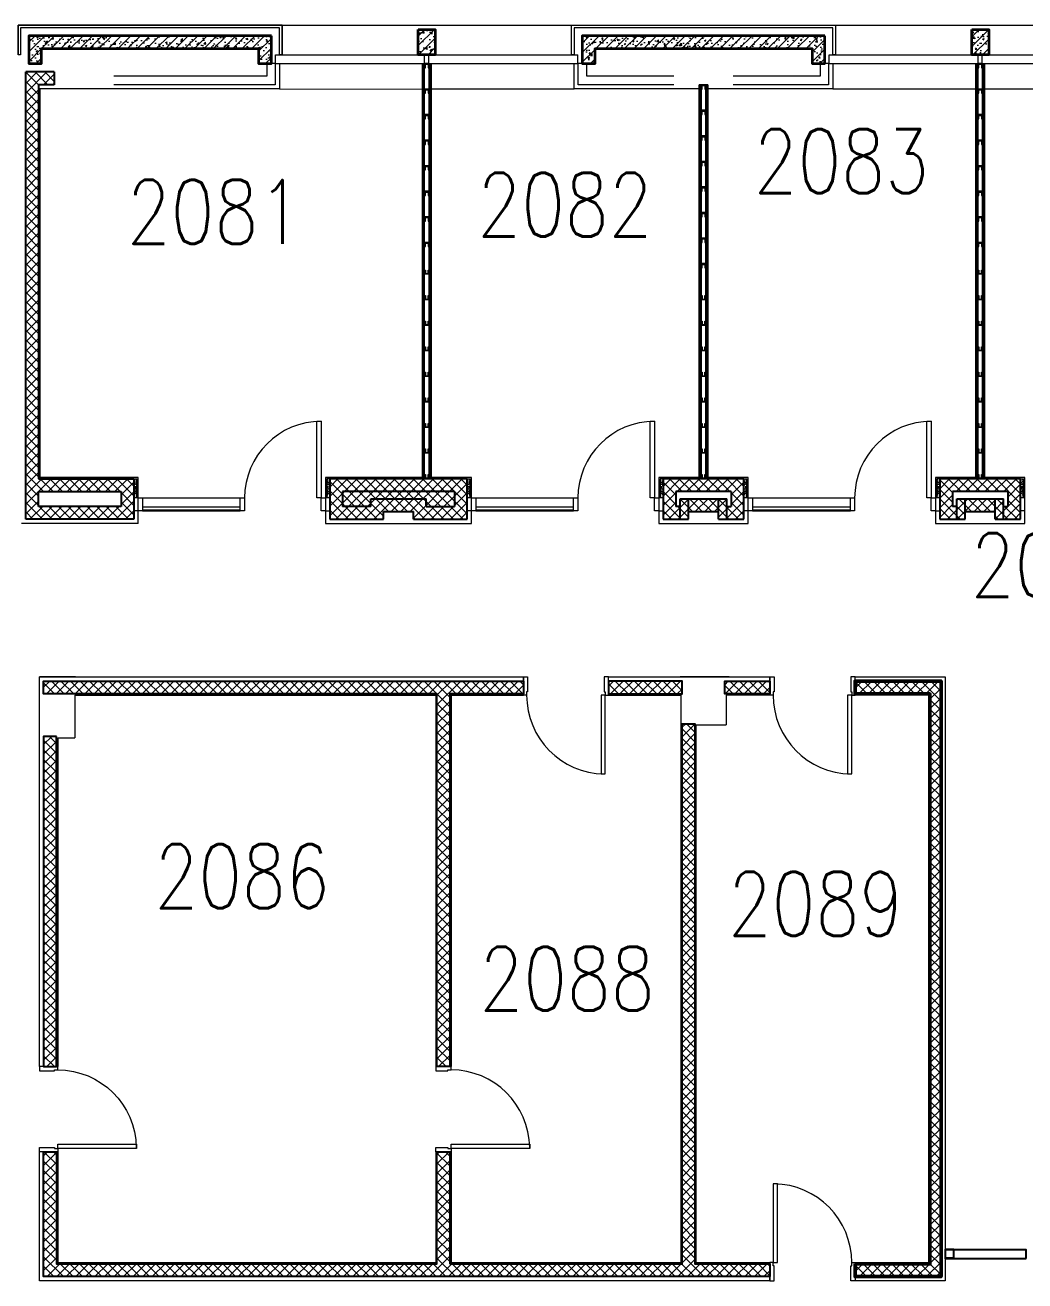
# Model space of a CAD drawing. Header units: inches. Extents: x 342932 to 557958, y 80625 to 242727.
# Drawn here: x 497415 to 509157, y 225387 to 240127 of the extents above; entities that cross this region are included whole.
import ezdxf
from ezdxf.enums import TextEntityAlignment as Align

# ---------------------------------------------------------------- set-up
doc = ezdxf.new("R2010")
doc.units = ezdxf.units.IN
doc.header["$MEASUREMENT"] = 0
for name, color, linetype, lineweight in [('0-Cubicles', 8, 'Continuous', 25), ('First Floor$0$A-G250-G-Walls-Low-Level', 251, 'Continuous', 15), ('First Floor$0$A-G250-G-Walls-Precast-Concrete', 251, 'Continuous', 35), ('First Floor$0$A-G250-M-Walls-Blockwork', 7, 'Continuous', 25), ('First Floor$0$A-G250-M-Walls-Plasterboard-Partition', 7, 'Continuous', 9), ('First Floor$0$A-G252-H-Internal-Walls', 251, 'Continuous', 9), ('First Floor$0$A-G262-H-Precast-Panel', 251, 'Continuous', 5), ('First Floor$0$A-G312-M-Wall-Cladding-Panel', 7, 'Continuous', 9), ('First Floor$0$A-G312-M-Wall-Finish-Plaster', 7, 'Continuous', 15), ('First Floor$0$A-G321-M-Window', 251, 'Continuous', 9), ('First Floor$0$A-G322-M-Door', 251, 'Continuous', 15), ('First Floor$0$Z-Z001-S-Room-Name-Identification-250', 7, 'Continuous', 15)]:
    doc.layers.add(name, color=color, linetype=linetype, lineweight=lineweight)
doc.styles.add('First Floor$0$Tag-RomanS', font='romans.shx', dxfattribs={"width": 0.8})
pattern_1 = [(45, (361382.11, 239676.52), (-56.1266, 56.1266), [])]
pattern_2 = [(50, (361382.11, 239676.52), (182.18467, -15.93909), [19.05, -209.55]), (355, (361382.11, 239676.52), (-35.24283, 191.05664), [15.24, -167.64]), (100.451, (361397.3, 239675.2), (146.9425, 175.11669), [16.19, -178.09]), (46.1842, (361382.11, 239727.32), (271.07904, -42.04233), [28.575, -314.325]), (96.6356, (361404.7, 239723.82), (237.40423, 247.42556), [24.285, -267.135]), (351.184, (361382.1, 239727.32), (237.4046, 247.4251), [22.86, -251.46]), (21, (361407.51, 239714.62), (151.61488, -102.26552), [19.05, -209.55]), (326, (361407.51, 239714.62), (61.80203, 184.18797), [15.24, -167.64]), (71.4514, (361420.15, 239706.1), (213.4165, 81.92286), [16.19, -178.09]), (37.5, (361382.114, 239676.52), (3.088603, 84.55504), [0, -165.608, 0, -170.18, 0, -168.275]), (7.5, (361382.11, 239676.52), (66.81966, 100.180575), [0, -97.028, 0, -161.798, 0, -64.135]), (327.5, (361325.47, 239676.52), (135.590595, -5.728744), [0, -63.5, 0, -198.12, 0, -262.89]), (317.5, (361300.07, 239676.52), (148.12918, 25.42649), [0, -82.55, 0, -131.572, 0, -186.69])]
pattern_3 = [(45, (361382.11, 239676.52), (-56.1266, 56.1266), []), (135, (361382.11, 239676.52), (-56.1266, -56.1266), [])]

# ---------------------------------------------------------------- blocks, each defined once
blk = doc.blocks.new('First Floor$0$Door1-faculty offices-2200')
at = {"layer": 'First Floor$0$A-G321-M-Window'}
blk.add_lwpolyline([(50, -65), (1200, -65), (1200, -35), (50, -35)], close=True, dxfattribs=at)
at = {"layer": 'First Floor$0$A-G322-M-Door'}
for p, q in [((50, 75), (1200, 75)), ((50, -75), (1200, -75))]:
    blk.add_line(p, q, dxfattribs=at)
for points in [[(2100, 975), (2150, 975), (2150, 75), (2100, 75)], [(50, 75), (50, -75), (0, -75), (0, 75)], [(1250, 75), (1250, -75), (1200, -75), (1200, 75)], [(2200, 75), (2200, -75), (2150, -75), (2150, 75)]]:
    blk.add_lwpolyline(points, close=True, dxfattribs=at)
blk.add_arc((2150, 75), 900, 90, 180, dxfattribs=at)
blk = doc.blocks.new('First Floor$0$Precast 1')
at = {"layer": 'First Floor$0$A-G262-H-Precast-Panel'}
h = blk.add_hatch(dxfattribs=at)
h.set_pattern_fill('AR-CONC', color=256, style=0)
h.set_pattern_definition([(50, (-134235.87, -913.52), (182.18467, -15.93909), [19.05, -209.55]), (355, (-134235.87, -913.52), (-35.24283, 191.05664), [15.24, -167.64]), (100.451, (-134220.69, -914.85), (146.9425, 175.11669), [16.19, -178.09]), (46.1842, (-134235.87, -862.72), (271.07904, -42.04233), [28.575, -314.325]), (96.6356, (-134213.28, -866.23), (237.40423, 247.42556), [24.285, -267.135]), (351.184, (-134235.87, -862.72), (237.4046, 247.4251), [22.86, -251.46]), (21, (-134210.47, -875.42), (151.61488, -102.26552), [19.05, -209.55]), (326, (-134210.47, -875.42), (61.80203, 184.18797), [15.24, -167.64]), (71.4514, (-134197.84, -883.94), (213.4165, 81.92286), [16.19, -178.09]), (37.5, (-134235.87, -913.52), (3.088603, 84.55504), [0, -165.608, 0, -170.18, 0, -168.275]), (7.5, (-134235.87, -913.52), (66.81966, 100.180575), [0, -97.028, 0, -161.798, 0, -64.135]), (327.5, (-134292.51, -913.52), (135.590595, -5.728744), [0, -63.5, 0, -198.12, 0, -262.89]), (317.5, (-134317.91, -913.52), (148.12918, 25.42649), [0, -82.55, 0, -131.572, 0, -186.69])])
h.paths.add_polyline_path([(114, 168), (-86, 168), (-86, -132), (114, -132)])
h = blk.add_hatch(dxfattribs=at)
h.set_pattern_fill('ANSI31', color=256, scale=25, style=0)
h.set_pattern_definition([(45, (-134235.87, -913.52), (-56.1266, 56.1266), [])])
h.paths.add_polyline_path([(114, 168), (-86, 168), (-86, -132), (114, -132)])
at = {"layer": 'First Floor$0$A-G250-G-Walls-Precast-Concrete', "elevation": 0}
blk.add_lwpolyline([(-86, 168), (114, 168), (114, -132), (-86, -132)], close=True, dxfattribs=at)
blk = doc.blocks.new('First Floor$0$Part Frame8')
for p, q in [((0, 100, 0), (4875, 100, 0)), ((0, 100, 0), (0, 0)), ((0, 87), (4875, 87)), ((0, 75), (4875, 75)), ((4875, 25), (0, 25)), ((4875, 12), (0, 12)), ((4875, 0, 0), (0, 0)), ((4875, 100, 0), (4875, 0, 0)), ((4875, 100, 0), (4875, 0))]:
    blk.add_line(p, q)
for points in [[(0, 25), (0, 75), (50, 75), (50, 65), (10, 65), (10, 35), (50, 35), (50, 25)], [(300, 25), (300, 75), (350, 75), (350, 65), (310, 65), (310, 35), (350, 35), (350, 25)], [(600, 25), (600, 75), (650, 75), (650, 65), (610, 65), (610, 35), (650, 35), (650, 25)], [(900, 25), (900, 75), (950, 75), (950, 65), (910, 65), (910, 35), (950, 35), (950, 25)], [(1200, 25), (1200, 75), (1250, 75), (1250, 65), (1210, 65), (1210, 35), (1250, 35), (1250, 25)], [(1500, 25), (1500, 75), (1550, 75), (1550, 65), (1510, 65), (1510, 35), (1550, 35), (1550, 25)], [(1800, 25), (1800, 75), (1850, 75), (1850, 65), (1810, 65), (1810, 35), (1850, 35), (1850, 25)], [(2100, 25), (2100, 75), (2150, 75), (2150, 65), (2110, 65), (2110, 35), (2150, 35), (2150, 25)], [(2400, 25), (2400, 75), (2450, 75), (2450, 65), (2410, 65), (2410, 35), (2450, 35), (2450, 25)], [(2775, 25), (2775, 75), (2725, 75), (2725, 65), (2765, 65), (2765, 35), (2725, 35), (2725, 25)], [(3075, 25), (3075, 75), (3025, 75), (3025, 65), (3065, 65), (3065, 35), (3025, 35), (3025, 25)], [(3375, 25), (3375, 75), (3325, 75), (3325, 65), (3365, 65), (3365, 35), (3325, 35), (3325, 25)], [(3675, 25), (3675, 75), (3625, 75), (3625, 65), (3665, 65), (3665, 35), (3625, 35), (3625, 25)], [(3975, 25), (3975, 75), (3925, 75), (3925, 65), (3965, 65), (3965, 35), (3925, 35), (3925, 25)], [(4275, 25), (4275, 75), (4225, 75), (4225, 65), (4265, 65), (4265, 35), (4225, 35), (4225, 25)], [(4575, 25), (4575, 75), (4525, 75), (4525, 65), (4565, 65), (4565, 35), (4525, 35), (4525, 25)], [(4875, 25), (4875, 75), (4825, 75), (4825, 65), (4865, 65), (4865, 35), (4825, 35), (4825, 25)]]:
    blk.add_lwpolyline(points, close=True)
blk = doc.blocks.new('First Floor$0$Part Frame9')
for p, q in [((0, 100), (4625, 100, 0)), ((0, 100), (0, 0)), ((0, 87), (4625, 87, 0)), ((0, 75), (4625, 75, 0)), ((4625, 25, 0), (0, 25)), ((4625, 12, 0), (0, 12)), ((4625, 0, 0), (0, 0)), ((4625, 0, 0), (4625, 100, 0))]:
    blk.add_line(p, q)
for points in [[(0, 25), (0, 75), (50, 75), (50, 65), (10, 65), (10, 35), (50, 35), (50, 25)], [(300, 25), (300, 75), (350, 75), (350, 65), (310, 65), (310, 35), (350, 35), (350, 25)], [(600, 25), (600, 75), (650, 75), (650, 65), (610, 65), (610, 35), (650, 35), (650, 25)], [(900, 25), (900, 75), (950, 75), (950, 65), (910, 65), (910, 35), (950, 35), (950, 25)], [(1200, 25), (1200, 75), (1250, 75), (1250, 65), (1210, 65), (1210, 35), (1250, 35), (1250, 25)], [(1500, 25), (1500, 75), (1550, 75), (1550, 65), (1510, 65), (1510, 35), (1550, 35), (1550, 25)], [(1800, 25), (1800, 75), (1850, 75), (1850, 65), (1810, 65), (1810, 35), (1850, 35), (1850, 25)], [(2100, 25), (2100, 75), (2150, 75), (2150, 65), (2110, 65), (2110, 35), (2150, 35), (2150, 25)], [(2525, 25), (2525, 75), (2475, 75), (2475, 65), (2515, 65), (2515, 35), (2475, 35), (2475, 25)], [(2825, 25), (2825, 75), (2775, 75), (2775, 65), (2815, 65), (2815, 35), (2775, 35), (2775, 25)], [(3125, 25), (3125, 75), (3075, 75), (3075, 65), (3115, 65), (3115, 35), (3075, 35), (3075, 25)], [(3425, 25), (3425, 75), (3375, 75), (3375, 65), (3415, 65), (3415, 35), (3375, 35), (3375, 25)], [(3725, 25), (3725, 75), (3675, 75), (3675, 65), (3715, 65), (3715, 35), (3675, 35), (3675, 25)], [(4025, 25), (4025, 75), (3975, 75), (3975, 65), (4015, 65), (4015, 35), (3975, 35), (3975, 25)], [(4325, 25), (4325, 75), (4275, 75), (4275, 65), (4315, 65), (4315, 35), (4275, 35), (4275, 25)], [(4625, 25), (4625, 75), (4575, 75), (4575, 65), (4615, 65), (4615, 35), (4575, 35), (4575, 25)]]:
    blk.add_lwpolyline(points, close=True)
blk = doc.blocks.new('First Floor$0$tag-roomname')
at = {"lineweight": 18, "ltscale": 0.01, "style": 'First Floor$0$Tag-RomanS', "width": 0.8}
blk.add_attdef('ROOM_NO_2', text='', height=3, dxfattribs=at).set_placement((0, 1.612), align=Align.MIDDLE_CENTER)
at = {"linetype": 'ByBlock', "lineweight": 15, "ltscale": 0.01, "style": 'First Floor$0$Tag-RomanS', "width": 0.8, "flags": 1}
for tag, p in [('ROOM_NAME_1', (0, -2.288)), ('ROOM_NAME_2', (0, -5.744))]:
    blk.add_attdef(tag, text='', height=2.5, dxfattribs=at).set_placement(p, align=Align.MIDDLE_CENTER)
blk = doc.blocks.new('First Floor$0$d1000-150a')
at = {"layer": 'First Floor$0$A-G322-M-Door', "elevation": 0}
blk.add_lwpolyline([(88, 1139), (38, 1139), (38, 215), (88, 215)], close=True, dxfattribs=at)
for points in [[(50, 177), (38, 177), (38, 215), (0, 215), (0, 0), (50, 0), (50, 177)], [(950, 177), (962, 177), (962, 215), (1000, 215), (1000, 0), (950, 0), (950, 177)]]:
    blk.add_lwpolyline(points, dxfattribs=at)
at = {"layer": 'First Floor$0$A-G322-M-Door'}
blk.add_arc((38, 215), 924, 0.0034, 89.2476, dxfattribs=at)
blk = doc.blocks.new('First Floor$0$d1000-150b')
at = {"layer": 'First Floor$0$A-G322-M-Door'}
for points in [[(142, 950), (142, 962), (180, 962), (180, 1000), (0, 1000), (0, 950), (142, 950)], [(142, 50), (142, 38), (180, 38), (180, 0), (0, 0), (0, 50), (142, 50)]]:
    blk.add_lwpolyline(points, dxfattribs=at)
blk.add_lwpolyline([(1104, 88), (1104, 38), (180, 38), (180, 88)], close=True, dxfattribs=at)
blk.add_arc((180, 38), 924, 0.7524, 89.9966, dxfattribs=at)

msp = doc.modelspace()

# ---------------------------------------------------------------- hatches: boundary and pattern name
at = {"layer": 'First Floor$0$A-G252-H-Internal-Walls'}
h = msp.add_hatch(dxfattribs=at)
h.set_pattern_fill('ANSI37', color=256, scale=25, style=0)
h.set_pattern_definition(pattern_3)
h.paths.add_polyline_path([(497572.1, 239426.5), (497757.1, 239426.5), (497757.1, 239576.5), (497422.1, 239576.5), (497422.1, 234326.5), (498692.1, 234326.5), (498692.1, 234801.5), (497572.1, 234801.5)])
h.paths.add_polyline_path([(497572.1, 234651.5), (498542.1, 234651.5), (498542.1, 234476.5), (497572.1, 234476.5)], flags=16)
h = msp.add_hatch(dxfattribs=at)
h.set_pattern_fill('AR-CONC', color=256, scale=0.3, angle=90, style=0)
h.set_pattern_definition([(140, (361382.114, 239676.52), (4.781726, 54.6554), [5.715, -62.865]), (85, (361382.114, 239676.52), (-57.316993, -10.572848), [4.572, -50.292]), (190.451, (361382.51, 239681.076), (-52.535006, 44.08275), [4.857, -53.427]), (136.1842, (361366.874, 239676.52), (12.6127, 81.323712), [8.5725, -94.2975]), (186.6356, (361367.925, 239683.3), (-74.227667, 71.22127), [7.2855, -80.1405]), (81.184, (361366.87, 239676.52), (-74.227535, 71.22138), [6.858, -75.438]), (111, (361370.684, 239684.14), (30.679656, 45.484464), [5.715, -62.865]), (56, (361370.684, 239684.14), (-55.25639, 18.540609), [4.572, -50.292]), (161.4514, (361373.24, 239687.93), (-24.576857, 64.024947), [4.857, -53.427]), (127.5, (361382.114, 239676.522), (-25.3665117, 0.926581), [0, -49.6824, 0, -51.054, 0, -50.4825]), (97.5, (361382.114, 239676.522), (-30.0541724, 20.045899), [0, -29.1084, 0, -48.5394, 0, -19.2405]), (57.5, (361382.114, 239659.53), (1.7186232, 40.6771786), [0, -19.05, 0, -59.436, 0, -78.867]), (47.5, (361382.114, 239651.91), (-7.627947, 44.438754), [0, -24.765, 0, -39.4716, 0, -56.007])])
h.paths.add_polyline_path([(498692.1, 234576.5), (498727.1, 234576.5), (498727.1, 234801.5), (498692.1, 234801.5)])
h = msp.add_hatch(dxfattribs=at)
h.set_pattern_fill('AR-CONC', color=256, scale=0.3, angle=90, style=0)
h.set_pattern_definition([(40, (638302.11, 239676.52), (-4.781726, 54.6554), [5.715, -62.865]), (95, (638302.11, 239676.52), (57.316993, -10.572848), [4.572, -50.292]), (349.549, (638301.71, 239681.076), (52.535006, 44.08275), [4.857, -53.427]), (43.8158, (638317.35, 239676.52), (-12.6127, 81.323712), [8.5725, -94.2975]), (353.3644, (638316.3, 239683.3), (74.227667, 71.22127), [7.2855, -80.1405]), (98.816, (638317.35, 239676.52), (74.227535, 71.22138), [6.858, -75.438]), (69, (638313.54, 239684.14), (-30.679656, 45.484464), [5.715, -62.865]), (124, (638313.54, 239684.14), (55.25639, 18.540609), [4.572, -50.292]), (18.5486, (638310.98, 239687.93), (24.576857, 64.024947), [4.857, -53.427]), (52.5, (638302.11, 239676.522), (25.3665117, 0.926581), [0, -49.6824, 0, -51.054, 0, -50.4825]), (82.5, (638302.11, 239676.522), (30.0541724, 20.045899), [0, -29.1084, 0, -48.5394, 0, -19.2405]), (122.5, (638302.11, 239659.53), (-1.7186232, 40.6771786), [0, -19.05, 0, -59.436, 0, -78.867]), (132.5, (638302.11, 239651.91), (7.627947, 44.438754), [0, -24.765, 0, -39.4716, 0, -56.007])])
h.paths.add_polyline_path([(500992.1, 234576.5), (500957.1, 234576.5), (500957.1, 234801.5), (500992.1, 234801.5)])
h = msp.add_hatch(dxfattribs=at)
h.set_pattern_fill('ANSI37', color=256, scale=25, style=0)
h.set_pattern_definition(pattern_3)
h.paths.add_polyline_path([(502607.1, 234801.5), (500992.1, 234801.5), (500992.1, 234326.5), (501624.6, 234326.5), (501624.6, 234416.5), (501974.6, 234416.5), (501974.6, 234326.5), (502607.1, 234326.5)])
h = msp.add_hatch(dxfattribs=at)
h.set_pattern_fill('AR-CONC', color=256, scale=0.3, angle=90, style=0)
h.set_pattern_definition([(140, (365297.114, 239676.52), (4.781726, 54.6554), [5.715, -62.865]), (85, (365297.114, 239676.52), (-57.316993, -10.572848), [4.572, -50.292]), (190.451, (365297.51, 239681.076), (-52.535006, 44.08275), [4.857, -53.427]), (136.1842, (365281.874, 239676.52), (12.6127, 81.323712), [8.5725, -94.2975]), (186.6356, (365282.925, 239683.3), (-74.227667, 71.22127), [7.2855, -80.1405]), (81.184, (365281.87, 239676.52), (-74.227535, 71.22138), [6.858, -75.438]), (111, (365285.684, 239684.14), (30.679656, 45.484464), [5.715, -62.865]), (56, (365285.684, 239684.14), (-55.25639, 18.540609), [4.572, -50.292]), (161.4514, (365288.24, 239687.93), (-24.576857, 64.024947), [4.857, -53.427]), (127.5, (365297.114, 239676.522), (-25.3665117, 0.926581), [0, -49.6824, 0, -51.054, 0, -50.4825]), (97.5, (365297.114, 239676.522), (-30.0541724, 20.045899), [0, -29.1084, 0, -48.5394, 0, -19.2405]), (57.5, (365297.114, 239659.53), (1.7186232, 40.6771786), [0, -19.05, 0, -59.436, 0, -78.867]), (47.5, (365297.114, 239651.91), (-7.627947, 44.438754), [0, -24.765, 0, -39.4716, 0, -56.007])])
h.paths.add_polyline_path([(502607.1, 234576.5), (502642.1, 234576.5), (502642.1, 234801.5), (502607.1, 234801.5)])
h = msp.add_hatch(dxfattribs=at)
h.set_pattern_fill('AR-CONC', color=256, scale=0.3, angle=90, style=0)
h.set_pattern_definition([(40, (642217.11, 239676.52), (-4.781726, 54.6554), [5.715, -62.865]), (95, (642217.11, 239676.52), (57.316993, -10.572848), [4.572, -50.292]), (349.549, (642216.71, 239681.076), (52.535006, 44.08275), [4.857, -53.427]), (43.8158, (642232.35, 239676.52), (-12.6127, 81.323712), [8.5725, -94.2975]), (353.3644, (642231.3, 239683.3), (74.227667, 71.22127), [7.2855, -80.1405]), (98.816, (642232.35, 239676.52), (74.227535, 71.22138), [6.858, -75.438]), (69, (642228.54, 239684.14), (-30.679656, 45.484464), [5.715, -62.865]), (124, (642228.54, 239684.14), (55.25639, 18.540609), [4.572, -50.292]), (18.5486, (642225.98, 239687.93), (24.576857, 64.024947), [4.857, -53.427]), (52.5, (642217.11, 239676.522), (25.3665117, 0.926581), [0, -49.6824, 0, -51.054, 0, -50.4825]), (82.5, (642217.11, 239676.522), (30.0541724, 20.045899), [0, -29.1084, 0, -48.5394, 0, -19.2405]), (122.5, (642217.11, 239659.53), (-1.7186232, 40.6771786), [0, -19.05, 0, -59.436, 0, -78.867]), (132.5, (642217.11, 239651.91), (7.627947, 44.438754), [0, -24.765, 0, -39.4716, 0, -56.007])])
h.paths.add_polyline_path([(504907.1, 234576.5), (504872.1, 234576.5), (504872.1, 234801.5), (504907.1, 234801.5)])
h = msp.add_hatch(dxfattribs=at)
h.set_pattern_fill('ANSI37', color=256, scale=25, angle=90, style=0)
h.set_pattern_definition([(135, (371127.11, 239676.52), (-56.1266, -56.1266), []), (225, (371127.11, 239676.52), (56.1266, -56.1266), [])])
h.paths.add_polyline_path([(505857.1, 234801.5), (504907.1, 234801.5), (504907.1, 234326.5), (505107.1, 234326.5), (505107.1, 234476.5), (505057.1, 234476.5), (505057.1, 234651.5), (505707.1, 234651.5), (505707.1, 234476.5), (505657.1, 234476.5), (505657.1, 234326.5), (505857.1, 234326.5)])
h.paths.add_polyline_path([(505207.1, 234566.5), (505107.1, 234566.5), (505107.1, 234326.5), (505207.1, 234326.5)], flags=17)
h.paths.add_polyline_path([(505207.1, 234566.5), (505207.1, 234416.5), (505557.1, 234416.5), (505557.1, 234566.5)], flags=17)
h.paths.add_polyline_path([(505557.1, 234326.5), (505657.1, 234326.5), (505657.1, 234566.5), (505557.1, 234566.5)], flags=17)
h = msp.add_hatch(dxfattribs=at)
h.set_pattern_fill('AR-CONC', color=256, scale=0.3, angle=90, style=0)
h.set_pattern_definition([(140, (368547.114, 239676.52), (4.781726, 54.6554), [5.715, -62.865]), (85, (368547.114, 239676.52), (-57.316993, -10.572848), [4.572, -50.292]), (190.451, (368547.51, 239681.076), (-52.535006, 44.08275), [4.857, -53.427]), (136.1842, (368531.874, 239676.52), (12.6127, 81.323712), [8.5725, -94.2975]), (186.6356, (368532.925, 239683.3), (-74.227667, 71.22127), [7.2855, -80.1405]), (81.184, (368531.87, 239676.52), (-74.227535, 71.22138), [6.858, -75.438]), (111, (368535.684, 239684.14), (30.679656, 45.484464), [5.715, -62.865]), (56, (368535.684, 239684.14), (-55.25639, 18.540609), [4.572, -50.292]), (161.4514, (368538.24, 239687.93), (-24.576857, 64.024947), [4.857, -53.427]), (127.5, (368547.114, 239676.522), (-25.3665117, 0.926581), [0, -49.6824, 0, -51.054, 0, -50.4825]), (97.5, (368547.114, 239676.522), (-30.0541724, 20.045899), [0, -29.1084, 0, -48.5394, 0, -19.2405]), (57.5, (368547.114, 239659.53), (1.7186232, 40.6771786), [0, -19.05, 0, -59.436, 0, -78.867]), (47.5, (368547.114, 239651.91), (-7.627947, 44.438754), [0, -24.765, 0, -39.4716, 0, -56.007])])
h.paths.add_polyline_path([(505857.1, 234576.5), (505892.1, 234576.5), (505892.1, 234801.5), (505857.1, 234801.5)])
h = msp.add_hatch(dxfattribs=at)
h.set_pattern_fill('AR-CONC', color=256, scale=0.3, angle=90, style=0)
h.set_pattern_definition([(40, (645470.094, 239676.52), (-4.781726, 54.6554), [5.715, -62.865]), (95, (645470.094, 239676.52), (57.316993, -10.572848), [4.572, -50.292]), (349.549, (645469.696, 239681.076), (52.535006, 44.08275), [4.857, -53.427]), (43.8158, (645485.334, 239676.52), (-12.6127, 81.323712), [8.5725, -94.2975]), (353.3644, (645484.28, 239683.3), (74.227667, 71.22127), [7.2855, -80.1405]), (98.816, (645485.33, 239676.52), (74.227535, 71.22138), [6.858, -75.438]), (69, (645481.524, 239684.14), (-30.679656, 45.484464), [5.715, -62.865]), (124, (645481.524, 239684.14), (55.25639, 18.540609), [4.572, -50.292]), (18.5486, (645478.97, 239687.93), (24.576857, 64.024947), [4.857, -53.427]), (52.5, (645470.094, 239676.522), (25.3665117, 0.926581), [0, -49.6824, 0, -51.054, 0, -50.4825]), (82.5, (645470.094, 239676.522), (30.0541724, 20.045899), [0, -29.1084, 0, -48.5394, 0, -19.2405]), (122.5, (645470.094, 239659.53), (-1.7186232, 40.6771786), [0, -19.05, 0, -59.436, 0, -78.867]), (132.5, (645470.094, 239651.91), (7.627947, 44.438754), [0, -24.765, 0, -39.4716, 0, -56.007])])
h.paths.add_polyline_path([(508160.1, 234576.5), (508125.1, 234576.5), (508125.1, 234801.5), (508160.1, 234801.5)])
h = msp.add_hatch(dxfattribs=at)
h.set_pattern_fill('ANSI37', color=256, scale=25, angle=90, style=0)
h.set_pattern_definition([(135, (361382.11, 239676.52), (-56.1266, -56.1266), []), (225, (361382.11, 239676.52), (56.1266, -56.1266), [])])
h.paths.add_polyline_path([(508157.1, 234801.5), (508157.1, 234326.5), (508357.1, 234326.5), (508357.1, 234476.5), (508307.1, 234476.5), (508307.1, 234651.5), (508957.1, 234651.5), (508957.1, 234476.5), (508907.1, 234476.5), (508907.1, 234326.5), (509107.1, 234326.5), (509107.1, 234801.5)])
h.paths.add_polyline_path([(508907.1, 234566.5), (508807.1, 234566.5), (508807.1, 234326.5), (508907.1, 234326.5)], flags=17)
h.paths.add_polyline_path([(508457.1, 234566.5), (508457.1, 234416.5), (508807.1, 234416.5), (508807.1, 234566.5)], flags=17)
h.paths.add_polyline_path([(508457.1, 234566.5), (508357.1, 234566.5), (508357.1, 234326.5), (508457.1, 234326.5)], flags=17)
h = msp.add_hatch(dxfattribs=at)
h.set_pattern_fill('AR-CONC', color=256, scale=0.3, angle=90, style=0)
h.set_pattern_definition([(140, (371794.13, 239676.52), (4.781726, 54.6554), [5.715, -62.865]), (85, (371794.13, 239676.52), (-57.316993, -10.572848), [4.572, -50.292]), (190.451, (371794.527, 239681.076), (-52.535006, 44.08275), [4.857, -53.427]), (136.1842, (371778.89, 239676.52), (12.6127, 81.323712), [8.5725, -94.2975]), (186.6356, (371779.94, 239683.3), (-74.227667, 71.22127), [7.2855, -80.1405]), (81.184, (371778.89, 239676.52), (-74.227535, 71.22138), [6.858, -75.438]), (111, (371782.7, 239684.14), (30.679656, 45.484464), [5.715, -62.865]), (56, (371782.7, 239684.14), (-55.25639, 18.540609), [4.572, -50.292]), (161.4514, (371785.255, 239687.93), (-24.576857, 64.024947), [4.857, -53.427]), (127.5, (371794.129, 239676.522), (-25.3665117, 0.926581), [0, -49.6824, 0, -51.054, 0, -50.4825]), (97.5, (371794.13, 239676.522), (-30.0541724, 20.045899), [0, -29.1084, 0, -48.5394, 0, -19.2405]), (57.5, (371794.129, 239659.53), (1.7186232, 40.6771786), [0, -19.05, 0, -59.436, 0, -78.867]), (47.5, (371794.13, 239651.91), (-7.627947, 44.438754), [0, -24.765, 0, -39.4716, 0, -56.007])])
h.paths.add_polyline_path([(509104.1, 234576.5), (509139.1, 234576.5), (509139.1, 234801.5), (509104.1, 234801.5)])
h = msp.add_hatch(dxfattribs=at)
h.set_pattern_fill('ANSI37', color=256, scale=25, style=0)
h.set_pattern_definition(pattern_3)
h.paths.add_polyline_path([(502402.1, 232276.5), (503267.1, 232276.5), (503267.1, 232426.5), (497982.1, 232426.5), (497632.1, 232426.5), (497632.1, 232276.5), (502252.1, 232276.5), (502252.1, 227901.5), (502402.1, 227901.5)])
h = msp.add_hatch(dxfattribs=at)
h.set_pattern_fill('ANSI37', color=256, scale=25, style=0)
h.set_pattern_definition(pattern_3)
h.paths.add_polyline_path([(505132.1, 232276.5), (505132.1, 232426.5), (504267.1, 232426.5), (504267.1, 232276.5)])
h = msp.add_hatch(dxfattribs=at)
h.set_pattern_fill('ANSI37', color=256, scale=25, style=0)
h.set_pattern_definition(pattern_3)
h.paths.add_polyline_path([(506162.1, 232276.5), (506162.1, 232426.5), (505632.1, 232426.5), (505632.1, 232276.5)])
h = msp.add_hatch(dxfattribs=at)
h.set_pattern_fill('ANSI37', color=256, scale=25, style=0)
h.set_pattern_definition(pattern_3)
h.paths.add_polyline_path([(508042.1, 232276.5), (508042.1, 225586.5), (507162.1, 225586.5), (507162.1, 225436.5), (508172.1, 225436.5), (508172.1, 232426.5), (507162.1, 232426.5), (507162.1, 232276.5)])
h = msp.add_hatch(dxfattribs=at)
h.set_pattern_fill('ANSI37', color=256, scale=25, style=0)
h.set_pattern_definition(pattern_3)
h.paths.add_polyline_path([(506162.1, 225436.5), (506162.1, 225586.5), (505282.1, 225586.5), (505282.1, 231926.5), (505132.1, 231926.5), (505132.1, 225586.5), (502402.1, 225586.5), (502402.1, 226901.5), (502252.1, 226901.5), (502252.1, 225586.5), (497782.1, 225586.5), (497782.1, 226901.5), (497632.1, 226901.5), (497632.1, 225436.5)])
h = msp.add_hatch(dxfattribs=at)
h.set_pattern_fill('ANSI37', color=256, scale=25, style=0)
h.set_pattern_definition(pattern_3)
h.paths.add_polyline_path([(497782.1, 231776.5), (497632.1, 231776.5), (497632.1, 227901.5), (497782.1, 227901.5)])
at = {"layer": 'First Floor$0$A-G262-H-Precast-Panel'}
h = msp.add_hatch(dxfattribs=at)
h.set_pattern_fill('ANSI31', color=256, scale=25, style=0)
h.set_pattern_definition(pattern_1)
h.paths.add_polyline_path([(500307.1, 240001.5), (497457.1, 240001.5), (497457.1, 239676.5), (497607.1, 239676.5), (497607.1, 239851.5), (500157.1, 239851.5), (500157.1, 239676.5), (500307.1, 239676.5)])
h = msp.add_hatch(dxfattribs=at)
h.set_pattern_fill('AR-CONC', color=256, style=0)
h.set_pattern_definition(pattern_2)
h.paths.add_polyline_path([(500307.1, 240001.5), (497457.1, 240001.5), (497457.1, 239676.5), (497607.1, 239676.5), (497607.1, 239851.5), (500157.1, 239851.5), (500157.1, 239676.5), (500307.1, 239676.5)])
h = msp.add_hatch(dxfattribs=at)
h.set_pattern_fill('ANSI31', color=256, scale=25, style=0)
h.set_pattern_definition(pattern_1)
h.paths.add_polyline_path([(506807.1, 240001.5), (503958.2, 240001.5), (503958.2, 239676.5), (504108.2, 239676.5), (504108.2, 239851.5), (506657.1, 239851.5), (506657.1, 239676.5), (506807.1, 239676.5)])
h = msp.add_hatch(dxfattribs=at)
h.set_pattern_fill('AR-CONC', color=256, style=0)
h.set_pattern_definition(pattern_2)
h.paths.add_polyline_path([(506807.1, 240001.5), (503958.2, 240001.5), (503958.2, 239676.5), (504108.2, 239676.5), (504108.2, 239851.5), (506657.1, 239851.5), (506657.1, 239676.5), (506807.1, 239676.5)])

# ---------------------------------------------------------------- linework, layer by layer
at = {"layer": '0-Cubicles', "elevation": 0}
for points in [[(508322.1, 225655.5), (508322.1, 225755.5), (508222.1, 225755.5), (508222.1, 225655.5)], [(509172, 225651), (509172, 225751), (508222.1, 225751), (508222.1, 225651)]]:
    msp.add_lwpolyline(points, close=True, dxfattribs=at)
at = {"layer": 'First Floor$0$A-G250-G-Walls-Low-Level'}
for p, q in [((500432.1, 240126.5), (503832.1, 240126.5)), ((506932.1, 240126.5, 0), (510332.1, 240126.5)), ((500402.1, 239376.9), (502082.1, 239376.5)), ((502182.1, 239376.9), (503862.1, 239376.9)), ((506902.1, 239376.9, 0), (508582.1, 239376.9, 0)), ((508682.1, 239376.9, 0), (510362.1, 239376.9, 0))]:
    msp.add_line(p, q, dxfattribs=at)
at = {"layer": 'First Floor$0$A-G250-G-Walls-Precast-Concrete', "elevation": 0}
for points in [[(500307.1, 240001.5), (497457.1, 240001.5), (497457.1, 239676.5), (497607.1, 239676.5), (497607.1, 239851.5), (500157.1, 239851.5), (500157.1, 239676.5), (500307.1, 239676.5), (500307.1, 240001.5), (500307.1, 240001.5)], [(506807.1, 240001.5), (503958.2, 240001.5), (503958.2, 239676.5), (504108.2, 239676.5), (504108.2, 239851.5), (506657.1, 239851.5), (506657.1, 239676.5), (506807.1, 239676.5), (506807.1, 240001.5), (506807.1, 240001.5)]]:
    msp.add_lwpolyline(points, dxfattribs=at)
at = {"layer": 'First Floor$0$A-G250-M-Walls-Blockwork'}
for p, q in [((497422.1, 234326.5), (497422.1, 239576.5)), ((497757.1, 239576.5), (497422.1, 239576.5)), ((497757.1, 239576.5), (497757.1, 239426.5)), ((497572.1, 239426.5), (497572.1, 234801.5, 0)), ((497757.1, 239426.5), (497572.1, 239426.5)), ((497572.1, 234801.5, 0), (498692.1, 234801.5, 0)), ((498692.1, 234801.5, 0), (498692.1, 234326.5)), ((502607.1, 234801.5, 0), (500992.1, 234801.5)), ((500992.1, 234801.5), (500992.1, 234326.5)), ((502607.1, 234326.5, 0), (502607.1, 234801.5, 0)), ((505857.1, 234801.5), (504907.1, 234801.5)), ((504907.1, 234801.5), (504907.1, 234326.5)), ((505857.1, 234326.5), (505857.1, 234801.5)), ((509107.1, 234801.5, 0), (508157.1, 234801.5, 0)), ((508157.1, 234801.5, 0), (508157.1, 234326.5, 0)), ((509107.1, 234326.5, 0), (509107.1, 234801.5, 0)), ((497572.1, 234476.5), (497572.1, 234651.5, 0)), ((497572.1, 234651.5, 0), (498542.1, 234651.5, 0)), ((498542.1, 234651.5, 0), (498542.1, 234476.5)), ((502457.1, 234651.5, 0), (501142.1, 234651.5)), ((501142.1, 234651.5), (501142.1, 234476.5)), ((501474.6, 234566.5, 0), (502124.6, 234566.5, 0)), ((501474.6, 234476.5, 0), (501474.6, 234566.5, 0)), ((502124.6, 234476.5, 0), (502124.6, 234566.5, 0)), ((502457.1, 234651.5, 0), (502457.1, 234476.5, 0)), ((505707.1, 234651.5), (505057.1, 234651.5)), ((505057.1, 234651.5), (505057.1, 234476.5)), ((505107.1, 234326.5), (505107.1, 234566.5)), ((505107.1, 234566.5), (505657.1, 234566.5)), ((505207.1, 234326.5), (505207.1, 234566.5)), ((505557.1, 234326.5), (505557.1, 234566.5)), ((505657.1, 234326.5), (505657.1, 234566.5)), ((505707.1, 234651.5), (505707.1, 234476.5)), ((508957.1, 234651.5, 0), (508307.1, 234651.5, 0)), ((508307.1, 234651.5, 0), (508307.1, 234476.5, 0)), ((508357.1, 234326.5, 0), (508357.1, 234566.5, 0)), ((508357.1, 234566.5, 0), (508907.1, 234566.5, 0)), ((508457.1, 234326.5, 0), (508457.1, 234566.5, 0)), ((508807.1, 234326.5, 0), (508807.1, 234566.5, 0)), ((508907.1, 234326.5, 0), (508907.1, 234566.5, 0)), ((508957.1, 234651.5, 0), (508957.1, 234476.5, 0)), ((498542.1, 234476.5), (497572.1, 234476.5)), ((501474.6, 234476.5, 0), (501142.1, 234476.5)), ((501624.6, 234326.5, 0), (501624.6, 234416.5, 0)), ((501624.6, 234416.5, 0), (501974.6, 234416.5, 0)), ((501974.6, 234326.5, 0), (501974.6, 234416.5, 0)), ((502124.6, 234476.5, 0), (502457.1, 234476.5, 0)), ((505107.1, 234476.5), (505057.1, 234476.5)), ((505207.1, 234416.5), (505557.1, 234416.5)), ((505657.1, 234476.5), (505707.1, 234476.5)), ((508357.1, 234476.5, 0), (508307.1, 234476.5, 0)), ((508457.1, 234416.5, 0), (508807.1, 234416.5, 0)), ((508907.1, 234476.5, 0), (508957.1, 234476.5, 0)), ((498692.1, 234326.5, 0), (497422.1, 234326.5)), ((500992.1, 234326.5), (501624.6, 234326.5, 0)), ((501974.6, 234326.5, 0), (502607.1, 234326.5, 0)), ((504907.1, 234326.5), (505207.1, 234326.5)), ((505557.1, 234326.5), (505857.1, 234326.5)), ((508157.1, 234326.5, 0), (508457.1, 234326.5, 0)), ((508807.1, 234326.5, 0), (509107.1, 234326.5, 0))]:
    msp.add_line(p, q, dxfattribs=at)
for points in [[(503267.1, 232276.5), (502402.1, 232276.5), (502402.1, 227901.5), (502252.1, 227901.5), (502252.1, 232276.5), (497632.1, 232276.5), (497632.1, 232426.5), (497982.1, 232426.5), (503267.1, 232426.5), (503267.1, 232276.5)], [(497732.1, 232276.5), (497632.1, 232276.5)], [(497982.1, 232276.5), (497882.1, 232276.5)]]:
    msp.add_lwpolyline(points, dxfattribs=at)
at = {"layer": 'First Floor$0$A-G250-M-Walls-Blockwork', "elevation": 0}
for points in [[(504267.1, 232276.5), (505132.1, 232276.5), (505132.1, 232426.5), (504267.1, 232426.5), (504267.1, 232276.5)], [(502402.1, 225586.5), (505132.1, 225586.5), (505132.1, 231926.5), (505282.1, 231926.5), (505282.1, 225586.5), (506162.1, 225586.5), (506162.1, 225436.5), (497632.1, 225436.5), (497632.1, 226901.5), (497782.1, 226901.5), (497782.1, 225586.5), (502252.1, 225586.5), (502252.1, 226901.5), (502402.1, 226901.5), (502402.1, 225586.5)]]:
    msp.add_lwpolyline(points, dxfattribs=at)
msp.add_lwpolyline([(506162.1, 232276.5), (505632.1, 232276.5), (505632.1, 232426.5), (506162.1, 232426.5)], close=True, dxfattribs=at)
at = {"layer": 'First Floor$0$A-G250-M-Walls-Blockwork', "lineweight": 50, "ltscale": 0.02, "elevation": 0}
msp.add_lwpolyline([(507162.1, 225586.5), (508042.1, 225586.5), (508042.1, 232276.5), (507162.1, 232276.5), (507162.1, 232426.5), (508172.1, 232426.5), (508172.1, 225436.5), (507162.1, 225436.5), (507162.1, 225586.5)], dxfattribs=at)
at = {"layer": 'First Floor$0$A-G250-M-Walls-Blockwork'}
msp.add_lwpolyline([(497782.1, 231776.5), (497632.1, 231776.5), (497632.1, 227901.5), (497782.1, 227901.5)], close=True, dxfattribs=at)
at = {"layer": 'First Floor$0$A-G312-M-Wall-Cladding-Panel'}
msp.add_lwpolyline([(500432.1, 239776.5), (500432.1, 240126.5), (497332.1, 240126.5), (497332.1, 239776.5)], dxfattribs=at)
msp.add_lwpolyline([(497332.1, 239776.5), (497332.1, 240126.5), (500432.1, 240126.5), (500432.1, 239776.5), (500402.1, 239776.5), (500402.1, 240096.5), (497362.1, 240096.5), (497362.1, 239776.5)], close=True, dxfattribs=at)
at = {"layer": 'First Floor$0$A-G312-M-Wall-Cladding-Panel', "elevation": 0}
msp.add_lwpolyline([(503832.1, 239776.5), (503832.1, 240126.5), (506932.1, 240126.5), (506932.1, 239776.5), (506902.1, 239776.5), (506902.1, 240096.5), (503862.1, 240096.5), (503862.1, 239776.5)], close=True, dxfattribs=at)
at = {"layer": 'First Floor$0$A-G312-M-Wall-Finish-Plaster'}
for p, q in [((500402.1, 239676.2), (500402.1, 239376.9)), ((503862.1, 239376.9), (503862.1, 239676.5)), ((506902.1, 239676.5), (506902.1, 239376.9)), ((500402.1, 239376.9), (497587.1, 239376.9, 0)), ((497587.1, 239376.9, 0), (497587.1, 234816.5, 0)), ((505332.1, 239376.7), (503862.1, 239376.9)), ((506902.1, 239376.9), (505432.1, 239376.7)), ((498742.1, 234816.5, 0), (497587.1, 234816.5, 0)), ((498742.1, 234276.5), (498742.1, 234816.5, 0)), ((502082.1, 234816.5, 0), (500942.1, 234816.5)), ((500942.1, 234816.5), (500942.1, 234276.5)), ((502657.1, 234816.5, 0), (502182.1, 234816.5, 0)), ((502657.1, 234276.5, 0), (502657.1, 234816.5, 0)), ((505332.1, 234816.5), (504857.1, 234816.5)), ((504857.1, 234816.5), (504857.1, 234276.5)), ((505907.1, 234816.5), (505432.1, 234816.5)), ((505907.1, 234276.5), (505907.1, 234816.5)), ((508582.1, 234816.5, 0), (508107.1, 234816.5, 0)), ((508107.1, 234816.5, 0), (508107.1, 234276.5, 0)), ((509157.1, 234816.5, 0), (508682.1, 234816.5, 0)), ((509157.1, 234276.5, 0), (509157.1, 234816.5, 0)), ((498692.1, 234801.5, 0), (498727.1, 234801.5, 0)), ((498727.1, 234576.5, 0), (498727.1, 234801.5, 0)), ((500957.1, 234801.5), (500957.1, 234576.5)), ((500992.1, 234801.5), (500957.1, 234801.5)), ((502607.1, 234801.5, 0), (502642.1, 234801.5, 0)), ((502642.1, 234576.5, 0), (502642.1, 234801.5, 0)), ((504872.1, 234801.5), (504872.1, 234576.5, 0)), ((504907.1, 234801.5), (504872.1, 234801.5)), ((505857.1, 234801.5), (505892.1, 234801.5)), ((505892.1, 234576.5, 0), (505892.1, 234801.5)), ((508122.1, 234801.5, 0), (508122.1, 234576.5, 0)), ((508157.1, 234801.5, 0), (508122.1, 234801.5, 0)), ((509107.1, 234801.5, 0), (509142.1, 234801.5, 0)), ((509142.1, 234576.5, 0), (509142.1, 234801.5, 0)), ((498742.1, 234576.5), (498692.1, 234576.5, 0)), ((500992.1, 234576.5), (500942.1, 234576.5)), ((502657.1, 234576.5, 0), (502607.1, 234576.5, 0)), ((504907.1, 234576.5, 0), (504857.1, 234576.5, 0)), ((505907.1, 234576.5, 0), (505857.1, 234576.5, 0)), ((508157.1, 234576.5, 0), (508107.1, 234576.5, 0)), ((509157.1, 234576.5, 0), (509107.1, 234576.5, 0)), ((498742.1, 234426.5), (498692.1, 234426.5)), ((500942.1, 234426.5, 0), (500992.1, 234426.5)), ((502657.1, 234426.5, 0), (502607.1, 234426.5, 0)), ((504857.1, 234426.5, 0), (504907.1, 234426.5, 0)), ((505907.1, 234426.5, 0), (505857.1, 234426.5, 0)), ((508107.1, 234426.5, 0), (508157.1, 234426.5, 0)), ((509157.1, 234426.5, 0), (509107.1, 234426.5, 0)), ((498742.1, 234276.5), (497372.1, 234276.5, 0)), ((500942.1, 234276.5), (502657.1, 234276.5, 0)), ((504857.1, 234276.5), (505907.1, 234276.5)), ((508107.1, 234276.5, 0), (509157.1, 234276.5, 0)), ((498007.1, 232476.5), (497582.1, 232476.5)), ((497582.1, 231751.5, 0), (497582.1, 232476.5)), ((497582.1, 232476.5), (503267.1, 232476.5, 0)), ((497582.1, 227901.5), (497582.1, 232476.5)), ((503267.1, 232476.5, 0), (503267.1, 232426.5, 0)), ((504267.1, 232426.5, 0), (504267.1, 232476.5, 0)), ((504267.1, 232476.5, 0), (506162.1, 232476.5)), ((505607.1, 232476.5, 0), (505107.1, 232476.5, 0)), ((505682.1, 232476.5, 0), (505582.1, 232476.5, 0)), ((506162.1, 232476.5), (506162.1, 232426.5)), ((507162.1, 232426.5), (507162.1, 232476.5)), ((507162.1, 232476.5), (508222.1, 232476.5)), ((508222.1, 232476.5), (508222.1, 225386.5)), ((497997.1, 232261.5, 0), (502237.1, 232261.5, 0)), ((497997.1, 232261.5, 0), (497997.1, 231761.5)), ((502237.1, 232261.5), (502237.1, 227901.5)), ((502417.1, 232261.5), (502417.1, 227901.5)), ((502417.1, 232261.5, 0), (503267.1, 232261.5, 0)), ((503267.1, 232276.5, 0), (503267.1, 232261.5, 0)), ((504267.1, 232261.5, 0), (505117.1, 232261.5, 0)), ((505117.1, 232261.5, 0), (505117.1, 225601.5, 0)), ((505647.1, 232261.5), (505647.1, 231911.5)), ((506162.1, 232261.5), (505647.1, 232261.5)), ((506162.1, 232276.5), (506162.1, 232261.5)), ((508027.1, 232261.5), (507162.1, 232261.5)), ((508027.1, 232261.5), (508027.1, 225601.5)), ((505297.1, 225601.5, 0), (505297.1, 231911.5, 0)), ((505297.1, 231911.5, 0), (505647.1, 231911.5, 0)), ((497797.1, 231761.5), (497797.1, 227901.5)), ((497797.1, 231761.5), (497997.1, 231761.5)), ((497632.1, 227901.5), (497582.1, 227901.5)), ((497782.1, 227901.5), (497797.1, 227901.5)), ((502252.1, 227901.5), (502237.1, 227901.5)), ((502402.1, 227901.5), (502417.1, 227901.5)), ((497582.1, 225386.5), (497582.1, 226901.5)), ((497632.1, 226901.5), (497582.1, 226901.5)), ((497782.1, 226901.5), (497797.1, 226901.5)), ((497797.1, 226901.5), (497797.1, 225601.5)), ((502237.1, 226901.5), (502237.1, 225601.5)), ((502252.1, 226901.5, 0), (502237.1, 226901.5)), ((502402.1, 226901.5, 0), (502417.1, 226901.5)), ((502417.1, 226901.5), (502417.1, 225601.5)), ((497797.1, 225601.5, 0), (502237.1, 225601.5, 0)), ((502417.1, 225601.5), (505117.1, 225601.5, 0)), ((505297.1, 225601.5, 0), (506162.1, 225601.5, 0)), ((506162.1, 225586.5), (506162.1, 225601.5)), ((507162.1, 225601.5, 0), (508027.1, 225601.5, 0)), ((506162.1, 225386.5), (497582.1, 225386.5)), ((506162.1, 225386.5), (506162.1, 225436.5)), ((507162.1, 225436.5), (507162.1, 225386.5)), ((508222.1, 225386.5), (507162.1, 225386.5))]:
    msp.add_line(p, q, dxfattribs=at)
at = {"layer": 'First Floor$0$A-G312-M-Wall-Finish-Plaster', "elevation": 0}
for points in [[(500357.1, 239676.5), (500352.1, 239676.5), (500352.1, 239426.5), (498457.1, 239426.6)], [(500357.1, 239676.5), (500252.1, 239676.5), (500252.1, 239526.5), (498457.1, 239526.6)], [(505032.1, 239426.6), (503912.1, 239426.9), (503912.1, 239676.5), (503907.1, 239676.5)], [(505032.1, 239526.6), (504012.1, 239526.8), (504012.1, 239676.5), (503907.1, 239676.5)], [(506857.1, 239676.5), (506852.1, 239676.5), (506852.1, 239426.5), (505732.1, 239426.8)], [(506857.1, 239676.5), (506752.1, 239676.5), (506752.1, 239526.5), (505732.1, 239526.8)], [(504267.1, 232261.5), (504267.1, 232276.5)], [(507162.1, 232261.5), (507162.1, 232276.5)], [(507162.1, 225601.5), (507162.1, 225586.5)]]:
    msp.add_lwpolyline(points, dxfattribs=at)
at = {"layer": 'First Floor$0$A-G321-M-Window'}
for p, q in [((500357.1, 239776.5), (502107.1, 239776.5)), ((500357.1, 239676.5), (500357.1, 239776.5)), ((500357.1, 239676.5), (502107.1, 239676.5)), ((502107.1, 239676.5), (502107.1, 239776.5)), ((502157.1, 239776.5), (503907.1, 239776.5)), ((502157.1, 239676.5), (502157.1, 239776.5)), ((502157.1, 239676.5), (503907.1, 239676.5)), ((503907.1, 239676.5), (503907.1, 239776.5)), ((506857.1, 239776.5), (508607.1, 239776.5)), ((506857.1, 239676.5), (506857.1, 239776.5)), ((506857.1, 239676.5), (508607.1, 239676.5)), ((508607.1, 239676.5), (508607.1, 239776.5)), ((508657.1, 239776.5), (510407.1, 239776.5)), ((508657.1, 239676.5), (508657.1, 239776.5)), ((508657.1, 239676.5), (510407.1, 239676.5))]:
    msp.add_line(p, q, dxfattribs=at)

# ---------------------------------------------------------------- block references
at = {"layer": 'First Floor$0$A-G250-G-Walls-Precast-Concrete'}
for p in [(502118, 239908.5, 0), (508618, 239908.5, 0)]:
    msp.add_blockref('First Floor$0$Precast 1', p, dxfattribs=at)
at = {"layer": 'First Floor$0$A-G250-M-Walls-Plasterboard-Partition', "rotation": 90}
for name, p in [('First Floor$0$Part Frame8', (502182.1, 234801.5, 0)), ('First Floor$0$Part Frame8', (508682.1, 234801.5, 0)), ('First Floor$0$Part Frame9', (505432.1, 234801.5, 0))]:
    msp.add_blockref(name, p, dxfattribs=at)
at = {"layer": 'First Floor$0$A-G322-M-Door'}
for name, p in [('First Floor$0$Door1-faculty offices-2200', (498742.1, 234501.5)), ('First Floor$0$Door1-faculty offices-2200', (502657.1, 234501.5, 0)), ('First Floor$0$Door1-faculty offices-2200', (505907.1, 234501.5, 0)), ('First Floor$0$d1000-150b', (502237.1, 226901.5)), ('First Floor$0$d1000-150a', (506162.1, 225386.5))]:
    msp.add_blockref(name, p, dxfattribs=at)
at = {"layer": 'First Floor$0$A-G322-M-Door', "rotation": 180}
for p in [(504267.1, 232476.5, 0), (507162.1, 232476.5)]:
    msp.add_blockref('First Floor$0$d1000-150a', p, dxfattribs=at)
at = {"layer": 'First Floor$0$A-G322-M-Door', "xscale": -1, "rotation": 270}
msp.add_blockref('First Floor$0$d1000-150a', (497582.1, 226901.5), dxfattribs=at)
at = {"layer": 'First Floor$0$Z-Z001-S-Room-Name-Identification-250'}
ref = msp.add_blockref('First Floor$0$tag-roomname', (507001.1, 238127.8), dxfattribs=dict(at, xscale=250, yscale=250, zscale=250))
ref.add_attrib('ROOM_NO_2', '2083', dxfattribs={"layer": '0', "lineweight": 18, "ltscale": 0.01, "height": 750, "style": 'First Floor$0$Tag-RomanS', "width": 0.8}).set_placement((507001.1, 238530.7), align=Align.MIDDLE_CENTER)
ref = msp.add_blockref('First Floor$0$tag-roomname', (503754.9, 237615.9), dxfattribs=dict(at, xscale=250, yscale=250, zscale=250))
ref.add_attrib('ROOM_NO_2', '2082', dxfattribs={"layer": '0', "lineweight": 18, "ltscale": 0.01, "height": 750, "style": 'First Floor$0$Tag-RomanS', "width": 0.8}).set_placement((503754.9, 238018.8), align=Align.MIDDLE_CENTER)
ref = msp.add_blockref('First Floor$0$tag-roomname', (499638.8, 237531.5), dxfattribs=dict(at, xscale=250, yscale=250, zscale=250))
ref.add_attrib('ROOM_NO_2', '2081', dxfattribs={"layer": '0', "lineweight": 18, "ltscale": 0.01, "height": 750, "style": 'First Floor$0$Tag-RomanS', "width": 0.8}).set_placement((499638.8, 237934.4), align=Align.MIDDLE_CENTER)
ref = msp.add_blockref('First Floor$0$tag-roomname', (509550.9, 233387), dxfattribs=dict(at, xscale=250, yscale=250, zscale=250))
ref.add_attrib('ROOM_NO_2', '2091', dxfattribs={"layer": '0', "lineweight": 18, "ltscale": 0.01, "height": 750, "style": 'First Floor$0$Tag-RomanS', "width": 0.8}).set_placement((509550.9, 233789.9), align=Align.MIDDLE_CENTER)
ref = msp.add_blockref('First Floor$0$tag-roomname', (499962.7, 229733.2, 0), dxfattribs=dict(at, xscale=250, yscale=250, zscale=250))
ref.add_attrib('ROOM_NO_2', '2086', dxfattribs={"layer": '0', "lineweight": 18, "ltscale": 0.01, "height": 750, "style": 'First Floor$0$Tag-RomanS', "width": 0.8}).set_placement((499962.7, 230136.1, 0), align=Align.MIDDLE_CENTER)
ref = msp.add_blockref('First Floor$0$tag-roomname', (506698.1, 229409.2), dxfattribs=dict(at, xscale=250, yscale=250, zscale=250))
ref.add_attrib('ROOM_NO_2', '2089', dxfattribs={"layer": '0', "lineweight": 18, "ltscale": 0.01, "height": 750, "style": 'First Floor$0$Tag-RomanS', "width": 0.8}).set_placement((506698.1, 229812.1), align=Align.MIDDLE_CENTER)
ref = msp.add_blockref('First Floor$0$tag-roomname', (503780.1, 228531), dxfattribs=dict(at, xscale=250, yscale=250, zscale=250))
ref.add_attrib('ROOM_NO_2', '2088', dxfattribs={"layer": '0', "lineweight": 18, "ltscale": 0.01, "height": 750, "style": 'First Floor$0$Tag-RomanS', "width": 0.8}).set_placement((503780.1, 228933.9), align=Align.MIDDLE_CENTER)

doc.saveas('drawing.dxf')
